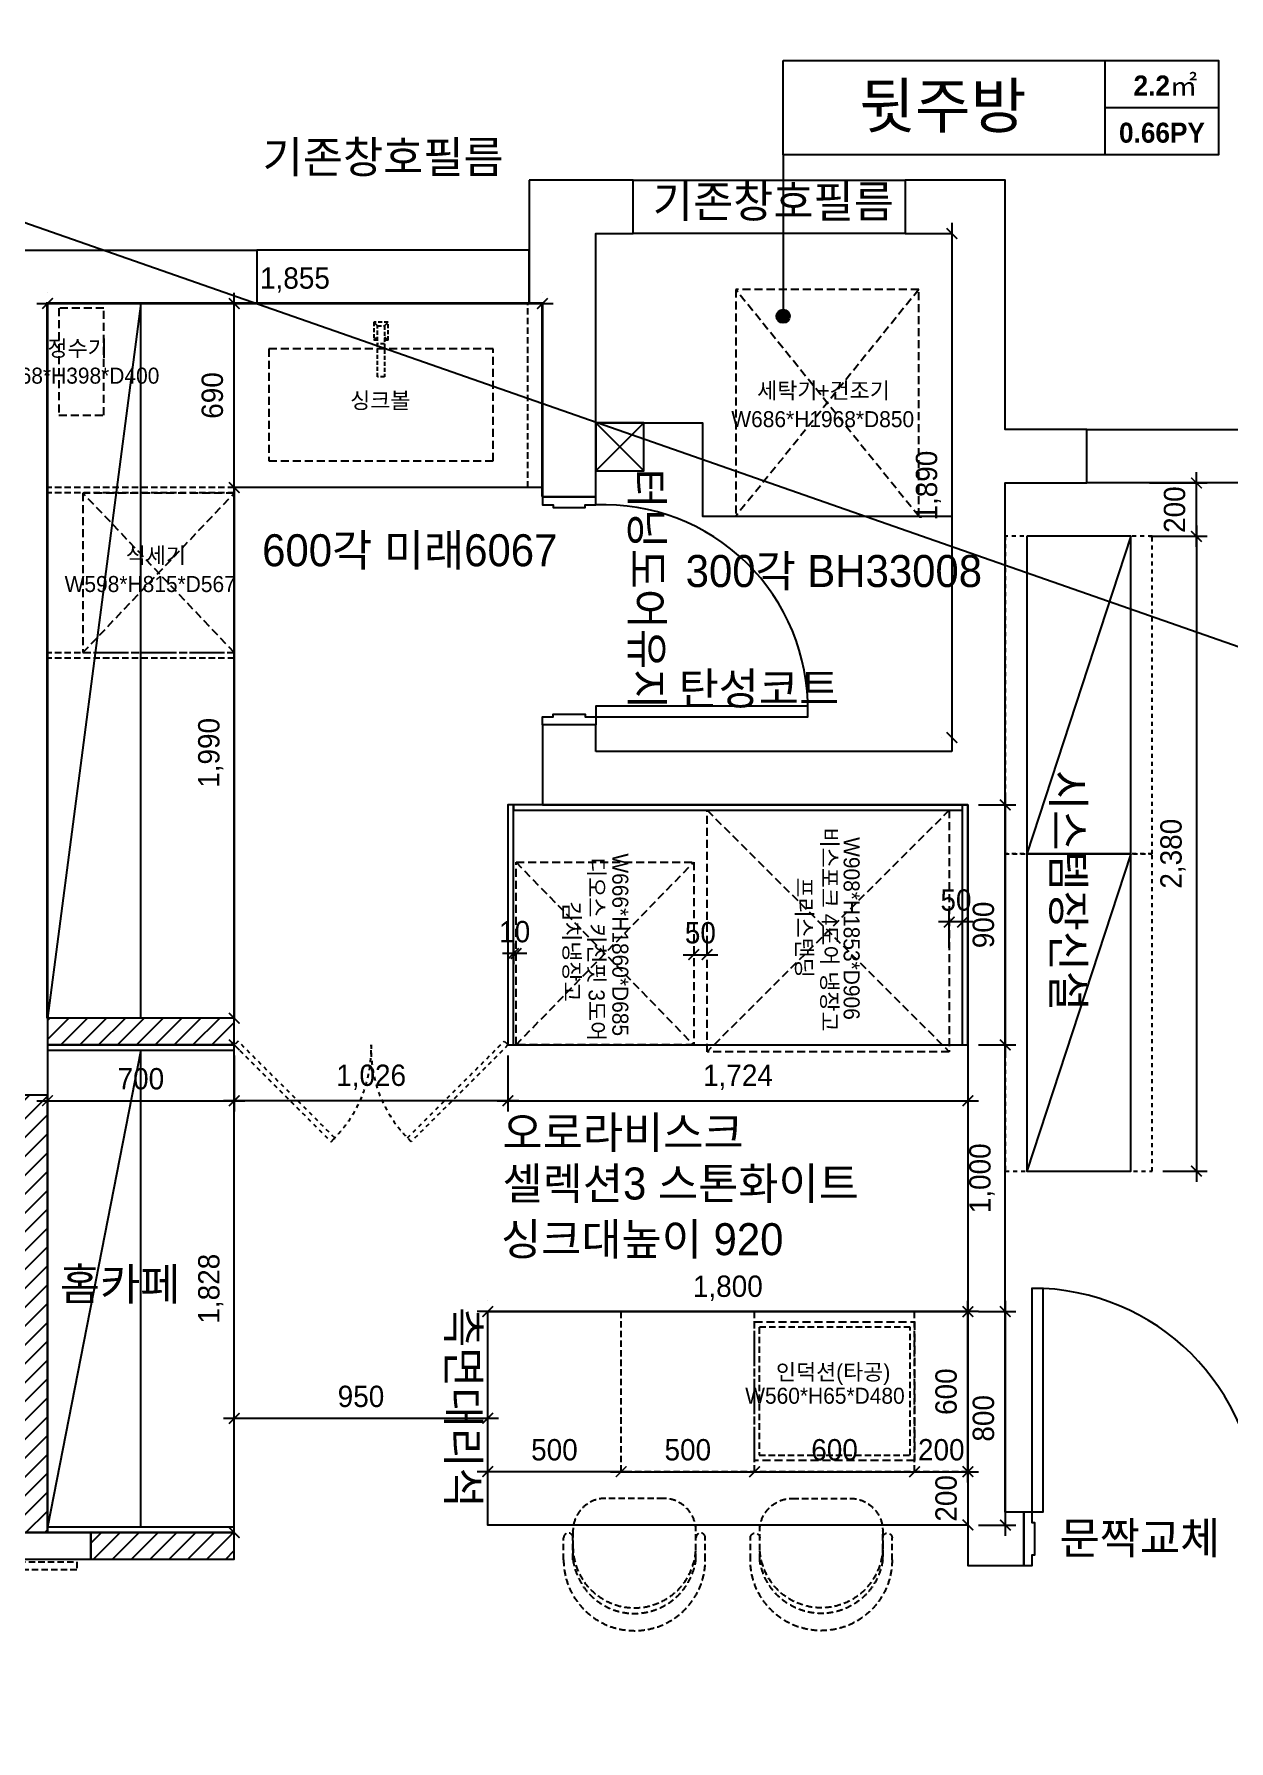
# Model space of a CAD drawing. Header units: millimetres. Extents: x 118028 to 193504, y 42792 to 96100.
# Drawn here: x 151131 to 155609, y 68176 to 74575 of the extents above; entities that cross this region are included whole.
import ezdxf
from ezdxf.enums import TextEntityAlignment as Align

# ---------------------------------------------------------------- set-up
doc = ezdxf.new("R2010")
doc.units = ezdxf.units.MM
doc.header["$LTSCALE"] = 30
doc.header["$PDMODE"] = 3
for name, pattern in [('DASHED', [0.75, 0.5, -0.25]), ('DASHEDX2', [1.5, 1, -0.5]), ('DH-HID2', [1.2, 0.8, -0.4]), ('HID', [2.3, 1.5, -0.8]), ('HID2', [1, 0.5, -0.5])]:
    doc.linetypes.add(name, pattern=pattern)
doc.layers.get('DEFPOINTS').update_dxf_attribs({"color": 248})
for name, color, linetype in [('0-ELC TEXT', 7, 'Continuous'), ('03-TEXT', 3, 'Continuous'), ('03-WAL NEW', 3, 'Continuous'), ('06-FUR', 6, 'Continuous'), ('07-DIM WAL', 5, 'Continuous'), ('2CONTINUOUS', 2, 'Continuous'), ('C-WIN', 4, 'Continuous'), ('CO-DO-FR', 7, 'Continuous'), ('CO-DOOR', 8, 'Continuous'), ('FU-FURM', 251, 'DH-HID2'), ('FUR', 8, 'DASHED'), ('설비', 140, 'Continuous')]:
    doc.layers.add(name, color=color, linetype=linetype)
doc.styles.add('HY 울릉도 L', font='')
doc.styles.add('넥슨고딕', font='NEXONLv1GothicBold.ttf')
doc.styles.add('코레일둥고', font='Korail_Round_Gothic_Medium.ttf')
doc.styles.get('HY 울릉도 L').set_extended_font_data('HY울릉도L')
doc.dimstyles.new('40', dxfattribs={"dimscale": 40, "dimtxt": 2, "dimasz": 1, "dimexe": 1, "dimexo": 1, "dimgap": 1, "dimtad": 1, "dimdec": 0, "dimrnd": 0.05, "dimdsep": 46, "dimlunit": 6, "dimtxsty": 'HY 울릉도 L', "dimblk": 'ARCHTICK', "dimcen": 2.5, "dimdle": 1, "dimclrd": 133, "dimclre": 133, "dimclrt": 30, "dimadec": 0, "dimazin": 0, "dimtfac": 1, "dimtdec": 0, "dimtix": 1, "dimtmove": 2, "dimatfit": 3, "dimldrblk": 'ARCHTICK', "dimfxl": 1, "dimlwd": -1, "dimlwe": -1, "dimarcsym": 0})
pattern_1 = [(45, (-37, -18400), (-35.355339, 35.355339), [])]

# ---------------------------------------------------------------- blocks, each defined once
blk = doc.blocks.new('_ArchTick')
at = {"color": 0, "linetype": 'ByBlock', "const_width": 0.15}
blk.add_lwpolyline([(-0.5, -0.5), (0.5, 0.5)], dxfattribs=at)
blk = doc.blocks.new('*D215')
at = {"layer": '07-DIM WAL', "color": 133, "transparency": 16777216}
for p, q in [((154571.4, 73866.8), (154571.4, 71896.8)), ((154531.4, 73826.8), (154531.4, 73826.8)), ((154531.4, 71936.8), (154531.4, 71936.8))]:
    blk.add_line(p, q, dxfattribs=at)
at = {"layer": 'DEFPOINTS', "color": 0, "transparency": 16777216}
for p in [(154571.4, 73826.8), (154571.4, 71936.8), (154571.4, 71936.8)]:
    blk.add_point(p, dxfattribs=at)
at = {"layer": '07-DIM WAL', "color": 133, "transparency": 16777216, "xscale": 40, "yscale": 40, "zscale": 40}
for p, rotation in [((154571.4, 73826.8), 90), ((154571.4, 71936.8), 270)]:
    blk.add_blockref('_ArchTick', p, dxfattribs=dict(at, rotation=rotation))
at = {"layer": '07-DIM WAL', "color": 30, "transparency": 16777216, "insert": (154483.4, 72881.8), "char_height": 80, "attachment_point": 5, "rotation": 90, "style": 'HY 울릉도 L'}
blk.add_mtext('1,890', dxfattribs=at)
blk = doc.blocks.new('*D244')
at = {"layer": '07-DIM WAL', "color": 133, "transparency": 16777216}
for p, q in [((155311.4, 72891.8), (155527.7, 72891.8)), ((155487.7, 72651.8), (155487.7, 72931.8)), ((155311.4, 72691.8), (155527.7, 72691.8))]:
    blk.add_line(p, q, dxfattribs=at)
at = {"layer": 'DEFPOINTS', "color": 0, "transparency": 16777216}
for p in [(155271.4, 72891.8), (155487.7, 72891.8), (155271.4, 72691.8)]:
    blk.add_point(p, dxfattribs=at)
at = {"layer": '07-DIM WAL', "color": 133, "transparency": 16777216, "xscale": 40, "yscale": 40, "zscale": 40}
for p, rotation in [((155487.7, 72891.8), 270), ((155487.7, 72691.8), 90)]:
    blk.add_blockref('_ArchTick', p, dxfattribs=dict(at, rotation=rotation))
at = {"layer": '07-DIM WAL', "color": 30, "transparency": 16777216, "insert": (155406, 72791.8), "char_height": 80, "attachment_point": 5, "rotation": 90, "style": 'HY 울릉도 L'}
blk.add_mtext('200', dxfattribs=at)
blk = doc.blocks.new('*D278')
at = {"layer": '07-DIM WAL', "color": 133, "transparency": 16777216}
for p, q in [((155487.7, 72731.8), (155487.7, 70271.8)), ((155361.4, 72691.8), (155527.7, 72691.8)), ((155361.4, 70311.8), (155527.7, 70311.8))]:
    blk.add_line(p, q, dxfattribs=at)
at = {"layer": 'DEFPOINTS', "color": 0, "transparency": 16777216}
for p in [(155321.4, 72691.8), (155321.4, 70311.8), (155487.7, 70311.8)]:
    blk.add_point(p, dxfattribs=at)
at = {"layer": '07-DIM WAL', "color": 133, "transparency": 16777216, "xscale": 40, "yscale": 40, "zscale": 40}
for p, rotation in [((155487.7, 72691.8), 90), ((155487.7, 70311.8), 270)]:
    blk.add_blockref('_ArchTick', p, dxfattribs=dict(at, rotation=rotation))
at = {"layer": '07-DIM WAL', "color": 30, "transparency": 16777216, "insert": (155399.7, 71501.8), "char_height": 80, "attachment_point": 5, "rotation": 90, "style": 'HY 울릉도 L'}
blk.add_mtext('2,380', dxfattribs=at)
blk = doc.blocks.new('vusaudeh')
at = {"layer": '2CONTINUOUS'}
for points in [[(152986.4, 92446.8), (152986.4, 91984.8), (153036.4, 91984.8), (153036.4, 91259.8), (153236.4, 91259.8), (153236.4, 92246.8), (153376.4, 92246.8), (153376.4, 92446.8), (152986.4, 92446.8)], [(154771.4, 87452.8), (154771.4, 91311.8), (155076.4, 91311.8), (155076.4, 91511.8), (154771.4, 91511.8), (154771.4, 92446.8), (154396.4, 92446.8), (154396.4, 92246.8), (154571.4, 92246.8), (154571.4, 90304.8)], [(151181.4, 89016.8), (150446.4, 89016.8), (150446.4, 89216.8), (150981.4, 89216.8), (150981.4, 92184.8), (151966.4, 92184.8), (151966.4, 91984.8), (151181.4, 91984.8), (151181.4, 89016.8)], [(153236.4, 90304.8), (153236.4, 90404.8), (153036.4, 90404.8)], [(153036.4, 90404.8), (153036.4, 90104.8), (154631.4, 90104.8), (154631.4, 87252.8), (154841.4, 87252.8)], [(154571.4, 90304.8), (153236.4, 90304.8)], [(154841.4, 87252.8), (154841.4, 87452.8), (154771.4, 87452.8)]]:
    blk.add_lwpolyline(points, dxfattribs=at)
blk.add_lwpolyline([(150683.4, 87276.8), (151343.4, 87276.8), (151343.4, 87376.8), (150683.4, 87376.8)], close=True, dxfattribs=at)
at = {"layer": 'C-WIN'}
for points in [[(153376.4, 92446.8), (154396.4, 92446.8), (154396.4, 92246.8), (153376.4, 92246.8)], [(152986.4, 92184.8), (151966.4, 92184.8), (151966.4, 91984.8), (152986.4, 91984.8)], [(155076.4, 91511.8), (157176.4, 91511.8), (157176.4, 91311.8), (155076.4, 91311.8)]]:
    blk.add_lwpolyline(points, close=True, dxfattribs=at)
at = {"layer": 'CO-DO-FR'}
for points in [[(153236.4, 91259.8), (153036.4, 91259.8), (153036.4, 91229.8), (153076.4, 91229.8), (153076.4, 91219.8), (153196.4, 91219.8), (153196.4, 91229.8), (153236.4, 91229.8), (153236.4, 91259.8)], [(153236.4, 90404.8), (153036.4, 90404.8), (153036.4, 90434.8), (153076.4, 90434.8), (153076.4, 90444.8), (153196.4, 90444.8), (153196.4, 90434.8), (153236.4, 90434.8), (153236.4, 90404.8)], [(154841.4, 87452.8), (154841.4, 87252.8), (154871.4, 87252.8), (154871.4, 87292.8), (154881.4, 87292.8), (154881.4, 87412.8), (154871.4, 87412.8), (154871.4, 87452.8), (154841.4, 87452.8)]]:
    blk.add_lwpolyline(points, close=True, dxfattribs=at)
at = {"layer": 'CO-DOOR'}
for points in [[(154031.4, 90474.8), (153236.4, 90474.8), (153236.4, 90434.8), (154031.4, 90434.8)], [(154911.4, 88292.8), (154911.4, 87452.8), (154871.4, 87452.8), (154871.4, 88292.8)]]:
    blk.add_lwpolyline(points, close=True, dxfattribs=at)
for centre, radius, start, end in [((153265.9, 90464.8), 765.6, 359.25157, 92.20812), ((154872.1, 87448.5), 844.3, 0.29047, 90.04957)]:
    blk.add_arc(centre, radius, start, end, dxfattribs=at)
blk = doc.blocks.new('*D309')
at = {"layer": '07-DIM WAL', "color": 133, "transparency": 16777216}
for p, q in [((151181.4, 73604.8), (151181.4, 73604.8)), ((153036.4, 73604.8), (153036.4, 73604.8)), ((151141.4, 73564.8), (153076.4, 73564.8))]:
    blk.add_line(p, q, dxfattribs=at)
at = {"layer": 'DEFPOINTS', "color": 0, "transparency": 16777216}
for p in [(151181.4, 73564.8), (153036.4, 73564.8), (153036.4, 73564.8)]:
    blk.add_point(p, dxfattribs=at)
at = {"layer": '07-DIM WAL', "color": 133, "transparency": 16777216, "xscale": 40, "yscale": 40, "zscale": 40, "rotation": 180}
blk.add_blockref('_ArchTick', (151181.4, 73564.8), dxfattribs=at)
at = {"layer": '07-DIM WAL', "color": 133, "transparency": 16777216, "xscale": 40, "yscale": 40, "zscale": 40}
blk.add_blockref('_ArchTick', (153036.4, 73564.8), dxfattribs=at)
at = {"layer": '07-DIM WAL', "color": 30, "transparency": 16777216, "insert": (152108.9, 73652.7), "char_height": 80, "attachment_point": 5, "style": 'HY 울릉도 L'}
blk.add_mtext('1,855', dxfattribs=at)
blk = doc.blocks.new('*D312')
at = {"layer": '07-DIM WAL', "color": 133, "transparency": 16777216}
for p, q in [((153653.4, 71141.3), (153653.4, 71163.2)), ((153563.4, 71123.2), (153693.4, 71123.2)), ((153603.4, 71087.3), (153603.4, 71083.2))]:
    blk.add_line(p, q, dxfattribs=at)
at = {"layer": 'DEFPOINTS', "color": 0, "transparency": 16777216}
for p in [(153603.4, 71127.3), (153653.4, 71123.2), (153653.4, 71101.3)]:
    blk.add_point(p, dxfattribs=at)
at = {"layer": '07-DIM WAL', "color": 133, "transparency": 16777216, "xscale": 40, "yscale": 40, "zscale": 40}
blk.add_blockref('_ArchTick', (153603.4, 71123.2), dxfattribs=at)
at = {"layer": '07-DIM WAL', "color": 133, "transparency": 16777216, "xscale": 40, "yscale": 40, "zscale": 40, "rotation": 180}
blk.add_blockref('_ArchTick', (153653.4, 71123.2), dxfattribs=at)
at = {"layer": '07-DIM WAL', "color": 30, "transparency": 16777216, "insert": (153628.4, 71204.9), "char_height": 80, "attachment_point": 5, "style": 'HY 울릉도 L'}
blk.add_mtext('50', dxfattribs=at)
blk = doc.blocks.new('*D313')
at = {"layer": '07-DIM WAL', "color": 133, "transparency": 16777216}
for p, q in [((154561.4, 71148.8), (154561.4, 71285.8)), ((154611.4, 71274.8), (154611.4, 71285.8)), ((154651.4, 71245.8), (154521.4, 71245.8))]:
    blk.add_line(p, q, dxfattribs=at)
at = {"layer": 'DEFPOINTS', "color": 0, "transparency": 16777216}
for p in [(154561.4, 71245.8), (154611.4, 71234.8), (154561.4, 71108.8)]:
    blk.add_point(p, dxfattribs=at)
at = {"layer": '07-DIM WAL', "color": 133, "transparency": 16777216, "xscale": 40, "yscale": 40, "zscale": 40}
blk.add_blockref('_ArchTick', (154561.4, 71245.8), dxfattribs=at)
at = {"layer": '07-DIM WAL', "color": 133, "transparency": 16777216, "xscale": 40, "yscale": 40, "zscale": 40, "rotation": 180}
blk.add_blockref('_ArchTick', (154611.4, 71245.8), dxfattribs=at)
at = {"layer": '07-DIM WAL', "color": 30, "transparency": 16777216, "insert": (154586.4, 71327.6), "char_height": 80, "attachment_point": 5, "style": 'HY 울릉도 L'}
blk.add_mtext('50', dxfattribs=at)
blk = doc.blocks.new('*D314')
at = {"layer": '07-DIM WAL', "color": 133, "transparency": 16777216}
for p, q in [((152927.4, 71165.2), (152927.4, 71087.3)), ((152937.4, 71167.3), (152937.4, 71167.3)), ((152977.4, 71127.3), (152887.4, 71127.3))]:
    blk.add_line(p, q, dxfattribs=at)
at = {"layer": 'DEFPOINTS', "color": 0, "transparency": 16777216}
for p in [(152927.4, 71205.2), (152927.4, 71127.3), (152937.4, 71127.3)]:
    blk.add_point(p, dxfattribs=at)
at = {"layer": '07-DIM WAL', "color": 133, "transparency": 16777216, "xscale": 40, "yscale": 40, "zscale": 40}
blk.add_blockref('_ArchTick', (152927.4, 71127.3), dxfattribs=at)
at = {"layer": '07-DIM WAL', "color": 133, "transparency": 16777216, "xscale": 40, "yscale": 40, "zscale": 40, "rotation": 180}
blk.add_blockref('_ArchTick', (152937.4, 71127.3), dxfattribs=at)
at = {"layer": '07-DIM WAL', "color": 30, "transparency": 16777216, "insert": (152932.4, 71209), "char_height": 80, "attachment_point": 5, "style": 'HY 울릉도 L'}
blk.add_mtext('10', dxfattribs=at)
blk = doc.blocks.new('*D320')
at = {"layer": '07-DIM WAL', "color": 133, "transparency": 16777216}
for p, q in [((153371.4, 69184.8), (152791.4, 69184.8)), ((152831.4, 69224.8), (152831.4, 69224.8)), ((153331.4, 69224.8), (153331.4, 69224.8))]:
    blk.add_line(p, q, dxfattribs=at)
at = {"layer": 'DEFPOINTS', "color": 0, "transparency": 16777216}
for p in [(152831.4, 69184.8), (152831.4, 69184.8), (153331.4, 69184.8)]:
    blk.add_point(p, dxfattribs=at)
at = {"layer": '07-DIM WAL', "color": 133, "transparency": 16777216, "xscale": 40, "yscale": 40, "zscale": 40, "rotation": 180}
blk.add_blockref('_ArchTick', (152831.4, 69184.8), dxfattribs=at)
at = {"layer": '07-DIM WAL', "color": 133, "transparency": 16777216, "xscale": 40, "yscale": 40, "zscale": 40}
blk.add_blockref('_ArchTick', (153331.4, 69184.8), dxfattribs=at)
at = {"layer": '07-DIM WAL', "color": 30, "transparency": 16777216, "insert": (153081.4, 69266.5), "char_height": 80, "attachment_point": 5, "style": 'HY 울릉도 L'}
blk.add_mtext('500', dxfattribs=at)
blk = doc.blocks.new('*D321')
at = {"layer": '07-DIM WAL', "color": 133, "transparency": 16777216}
for p, q in [((153291.4, 69184.8), (153871.4, 69184.8)), ((153331.4, 69224.8), (153331.4, 69224.8)), ((153831.4, 69224.8), (153831.4, 69224.8))]:
    blk.add_line(p, q, dxfattribs=at)
at = {"layer": 'DEFPOINTS', "color": 0, "transparency": 16777216}
for p in [(153331.4, 69184.8), (153831.4, 69184.8), (153831.4, 69184.8)]:
    blk.add_point(p, dxfattribs=at)
at = {"layer": '07-DIM WAL', "color": 133, "transparency": 16777216, "xscale": 40, "yscale": 40, "zscale": 40, "rotation": 180}
blk.add_blockref('_ArchTick', (153331.4, 69184.8), dxfattribs=at)
at = {"layer": '07-DIM WAL', "color": 133, "transparency": 16777216, "xscale": 40, "yscale": 40, "zscale": 40}
blk.add_blockref('_ArchTick', (153831.4, 69184.8), dxfattribs=at)
at = {"layer": '07-DIM WAL', "color": 30, "transparency": 16777216, "insert": (153581.4, 69266.5), "char_height": 80, "attachment_point": 5, "style": 'HY 울릉도 L'}
blk.add_mtext('500', dxfattribs=at)
blk = doc.blocks.new('*D322')
at = {"layer": '07-DIM WAL', "color": 133, "transparency": 16777216}
for p, q in [((153791.4, 69184.8), (154471.4, 69184.8)), ((153831.4, 69224.8), (153831.4, 69224.8)), ((154431.4, 69224.8), (154431.4, 69224.8))]:
    blk.add_line(p, q, dxfattribs=at)
at = {"layer": 'DEFPOINTS', "color": 0, "transparency": 16777216}
for p in [(153831.4, 69184.8), (154431.4, 69184.8), (154431.4, 69184.8)]:
    blk.add_point(p, dxfattribs=at)
at = {"layer": '07-DIM WAL', "color": 133, "transparency": 16777216, "xscale": 40, "yscale": 40, "zscale": 40, "rotation": 180}
blk.add_blockref('_ArchTick', (153831.4, 69184.8), dxfattribs=at)
at = {"layer": '07-DIM WAL', "color": 133, "transparency": 16777216, "xscale": 40, "yscale": 40, "zscale": 40}
blk.add_blockref('_ArchTick', (154431.4, 69184.8), dxfattribs=at)
at = {"layer": '07-DIM WAL', "color": 30, "transparency": 16777216, "insert": (154131.4, 69266.5), "char_height": 80, "attachment_point": 5, "style": 'HY 울릉도 L'}
blk.add_mtext('600', dxfattribs=at)
blk = doc.blocks.new('*D323')
at = {"layer": '07-DIM WAL', "color": 133, "transparency": 16777216}
for p, q in [((154391.4, 69184.8), (154671.4, 69184.8)), ((154431.4, 69224.8), (154431.4, 69224.8)), ((154631.4, 69224.8), (154631.4, 69224.8))]:
    blk.add_line(p, q, dxfattribs=at)
at = {"layer": 'DEFPOINTS', "color": 0, "transparency": 16777216}
for p in [(154431.4, 69184.8), (154631.4, 69184.8), (154631.4, 69184.8)]:
    blk.add_point(p, dxfattribs=at)
at = {"layer": '07-DIM WAL', "color": 133, "transparency": 16777216, "xscale": 40, "yscale": 40, "zscale": 40}
blk.add_blockref('_ArchTick', (154431.4, 69184.8), dxfattribs=at)
at = {"layer": '07-DIM WAL', "color": 133, "transparency": 16777216, "xscale": 40, "yscale": 40, "zscale": 40, "rotation": 180}
blk.add_blockref('_ArchTick', (154631.4, 69184.8), dxfattribs=at)
at = {"layer": '07-DIM WAL', "color": 30, "transparency": 16777216, "insert": (154531.4, 69266.5), "char_height": 80, "attachment_point": 5, "style": 'HY 울릉도 L'}
blk.add_mtext('200', dxfattribs=at)
blk = doc.blocks.new('*D324')
at = {"layer": '07-DIM WAL', "color": 133, "transparency": 16777216}
for p, q in [((154591.4, 69184.8), (154591.4, 69184.8)), ((154631.4, 69224.8), (154631.4, 68944.8)), ((154591.4, 68984.8), (154591.4, 68984.8))]:
    blk.add_line(p, q, dxfattribs=at)
at = {"layer": 'DEFPOINTS', "color": 0, "transparency": 16777216}
for p in [(154631.4, 69184.8), (154631.4, 68984.8), (154631.4, 68984.8)]:
    blk.add_point(p, dxfattribs=at)
at = {"layer": '07-DIM WAL', "color": 133, "transparency": 16777216, "xscale": 40, "yscale": 40, "zscale": 40}
for p, rotation in [((154631.4, 69184.8), 270), ((154631.4, 68984.8), 90)]:
    blk.add_blockref('_ArchTick', p, dxfattribs=dict(at, rotation=rotation))
at = {"layer": '07-DIM WAL', "color": 30, "transparency": 16777216, "insert": (154549.7, 69084.8), "char_height": 80, "attachment_point": 5, "rotation": 90, "style": 'HY 울릉도 L'}
blk.add_mtext('200', dxfattribs=at)
blk = doc.blocks.new('*D325')
at = {"layer": '07-DIM WAL', "color": 133, "transparency": 16777216}
for p, q in [((154631.4, 69144.8), (154631.4, 69824.8)), ((154591.4, 69784.8), (154591.4, 69784.8)), ((154591.4, 69184.8), (154591.4, 69184.8))]:
    blk.add_line(p, q, dxfattribs=at)
at = {"layer": 'DEFPOINTS', "color": 0, "transparency": 16777216}
for p in [(154631.4, 69784.8), (154631.4, 69784.8), (154631.4, 69184.8)]:
    blk.add_point(p, dxfattribs=at)
at = {"layer": '07-DIM WAL', "color": 133, "transparency": 16777216, "xscale": 40, "yscale": 40, "zscale": 40}
for p, rotation in [((154631.4, 69784.8), 90), ((154631.4, 69184.8), 270)]:
    blk.add_blockref('_ArchTick', p, dxfattribs=dict(at, rotation=rotation))
at = {"layer": '07-DIM WAL', "color": 30, "transparency": 16777216, "insert": (154549.7, 69484.8), "char_height": 80, "attachment_point": 5, "rotation": 90, "style": 'HY 울릉도 L'}
blk.add_mtext('600', dxfattribs=at)
blk = doc.blocks.new('*D326')
at = {"layer": '07-DIM WAL', "color": 133, "transparency": 16777216}
for p, q in [((152831.4, 69824.8), (152831.4, 69824.8)), ((154631.4, 69824.8), (154631.4, 69824.8)), ((154671.4, 69784.8), (152791.4, 69784.8))]:
    blk.add_line(p, q, dxfattribs=at)
at = {"layer": 'DEFPOINTS', "color": 0, "transparency": 16777216}
for p in [(152831.4, 69784.8), (152831.4, 69784.8), (154631.4, 69784.8)]:
    blk.add_point(p, dxfattribs=at)
at = {"layer": '07-DIM WAL', "color": 133, "transparency": 16777216, "xscale": 40, "yscale": 40, "zscale": 40, "rotation": 180}
blk.add_blockref('_ArchTick', (152831.4, 69784.8), dxfattribs=at)
at = {"layer": '07-DIM WAL', "color": 133, "transparency": 16777216, "xscale": 40, "yscale": 40, "zscale": 40}
blk.add_blockref('_ArchTick', (154631.4, 69784.8), dxfattribs=at)
at = {"layer": '07-DIM WAL', "color": 30, "transparency": 16777216, "insert": (153731.4, 69872.7), "char_height": 80, "attachment_point": 5, "style": 'HY 울릉도 L'}
blk.add_mtext('1,800', dxfattribs=at)
blk = doc.blocks.new('*D327')
at = {"layer": '07-DIM WAL', "color": 133, "transparency": 16777216}
for p, q in [((154671.4, 71684.8), (154811.4, 71684.8)), ((154771.4, 71724.8), (154771.4, 70744.8)), ((154671.4, 70784.8), (154811.4, 70784.8))]:
    blk.add_line(p, q, dxfattribs=at)
at = {"layer": 'DEFPOINTS', "color": 0, "transparency": 16777216}
for p in [(154631.4, 71684.8), (154631.4, 70784.8), (154771.4, 70784.8)]:
    blk.add_point(p, dxfattribs=at)
at = {"layer": '07-DIM WAL', "color": 133, "transparency": 16777216, "xscale": 40, "yscale": 40, "zscale": 40}
for p, rotation in [((154771.4, 71684.8), 90), ((154771.4, 70784.8), 270)]:
    blk.add_blockref('_ArchTick', p, dxfattribs=dict(at, rotation=rotation))
at = {"layer": '07-DIM WAL', "color": 30, "transparency": 16777216, "insert": (154689.6, 71234.8), "char_height": 80, "attachment_point": 5, "rotation": 90, "style": 'HY 울릉도 L'}
blk.add_mtext('900', dxfattribs=at)
blk = doc.blocks.new('*D328')
at = {"layer": '07-DIM WAL', "color": 133, "transparency": 16777216}
for p, q in [((154771.4, 69824.8), (154771.4, 68944.8)), ((154671.4, 69784.8), (154811.4, 69784.8)), ((154671.4, 68984.8), (154811.4, 68984.8))]:
    blk.add_line(p, q, dxfattribs=at)
at = {"layer": 'DEFPOINTS', "color": 0, "transparency": 16777216}
for p in [(154631.4, 69784.8), (154631.4, 68984.8), (154771.4, 68984.8)]:
    blk.add_point(p, dxfattribs=at)
at = {"layer": '07-DIM WAL', "color": 133, "transparency": 16777216, "xscale": 40, "yscale": 40, "zscale": 40}
for p, rotation in [((154771.4, 69784.8), 90), ((154771.4, 68984.8), 270)]:
    blk.add_blockref('_ArchTick', p, dxfattribs=dict(at, rotation=rotation))
at = {"layer": '07-DIM WAL', "color": 30, "transparency": 16777216, "insert": (154689.6, 69384.8), "char_height": 80, "attachment_point": 5, "rotation": 90, "style": 'HY 울릉도 L'}
blk.add_mtext('800', dxfattribs=at)
blk = doc.blocks.new('*D329')
at = {"layer": '07-DIM WAL', "color": 133, "transparency": 16777216}
for p, q in [((154671.4, 70784.8), (154811.4, 70784.8)), ((154771.4, 69744.8), (154771.4, 70824.8)), ((154671.4, 69784.8), (154811.4, 69784.8))]:
    blk.add_line(p, q, dxfattribs=at)
at = {"layer": 'DEFPOINTS', "color": 0, "transparency": 16777216}
for p in [(154631.4, 70784.8), (154771.4, 70784.8), (154631.4, 69784.8)]:
    blk.add_point(p, dxfattribs=at)
at = {"layer": '07-DIM WAL', "color": 133, "transparency": 16777216, "xscale": 40, "yscale": 40, "zscale": 40}
for p, rotation in [((154771.4, 70784.8), 90), ((154771.4, 69784.8), 270)]:
    blk.add_blockref('_ArchTick', p, dxfattribs=dict(at, rotation=rotation))
at = {"layer": '07-DIM WAL', "color": 30, "transparency": 16777216, "insert": (154683.5, 70284.8), "char_height": 80, "attachment_point": 5, "rotation": 90, "style": 'HY 울릉도 L'}
blk.add_mtext('1,000', dxfattribs=at)
blk = doc.blocks.new('*D330')
at = {"layer": '07-DIM WAL', "color": 133, "transparency": 16777216}
for p, q in [((152907.4, 70744.8), (152907.4, 70535.8)), ((154631.4, 70744.8), (154631.4, 70535.8)), ((152867.4, 70575.8), (154671.4, 70575.8))]:
    blk.add_line(p, q, dxfattribs=at)
at = {"layer": 'DEFPOINTS', "color": 0, "transparency": 16777216}
for p in [(152907.4, 70784.8), (154631.4, 70784.8), (154631.4, 70575.8)]:
    blk.add_point(p, dxfattribs=at)
at = {"layer": '07-DIM WAL', "color": 133, "transparency": 16777216, "xscale": 40, "yscale": 40, "zscale": 40, "rotation": 180}
blk.add_blockref('_ArchTick', (152907.4, 70575.8), dxfattribs=at)
at = {"layer": '07-DIM WAL', "color": 133, "transparency": 16777216, "xscale": 40, "yscale": 40, "zscale": 40}
blk.add_blockref('_ArchTick', (154631.4, 70575.8), dxfattribs=at)
at = {"layer": '07-DIM WAL', "color": 30, "transparency": 16777216, "insert": (153769.4, 70663.7), "char_height": 80, "attachment_point": 5, "style": 'HY 울릉도 L'}
blk.add_mtext('1,724', dxfattribs=at)
blk = doc.blocks.new('*D331')
at = {"layer": '07-DIM WAL', "color": 133, "transparency": 16777216}
for p, q in [((151881.4, 70744.8), (151881.4, 70535.8)), ((152907.4, 70744.8), (152907.4, 70535.8)), ((152947.4, 70575.8), (151841.4, 70575.8))]:
    blk.add_line(p, q, dxfattribs=at)
at = {"layer": 'DEFPOINTS', "color": 0, "transparency": 16777216}
for p in [(151881.4, 70784.8), (152907.4, 70784.8), (151881.4, 70575.8)]:
    blk.add_point(p, dxfattribs=at)
at = {"layer": '07-DIM WAL', "color": 133, "transparency": 16777216, "xscale": 40, "yscale": 40, "zscale": 40, "rotation": 180}
blk.add_blockref('_ArchTick', (151881.4, 70575.8), dxfattribs=at)
at = {"layer": '07-DIM WAL', "color": 133, "transparency": 16777216, "xscale": 40, "yscale": 40, "zscale": 40}
blk.add_blockref('_ArchTick', (152907.4, 70575.8), dxfattribs=at)
at = {"layer": '07-DIM WAL', "color": 30, "transparency": 16777216, "insert": (152394.4, 70663.7), "char_height": 80, "attachment_point": 5, "style": 'HY 울릉도 L'}
blk.add_mtext('1,026', dxfattribs=at)
blk = doc.blocks.new('*D332')
at = {"layer": '07-DIM WAL', "color": 133, "transparency": 16777216}
for p, q in [((151181.4, 70744.8), (151181.4, 70535.8)), ((151881.4, 70744.8), (151881.4, 70535.8)), ((151141.4, 70575.8), (151921.4, 70575.8))]:
    blk.add_line(p, q, dxfattribs=at)
at = {"layer": 'DEFPOINTS', "color": 0, "transparency": 16777216}
for p in [(151181.4, 70784.8), (151881.4, 70784.8), (151881.4, 70575.8)]:
    blk.add_point(p, dxfattribs=at)
at = {"layer": '07-DIM WAL', "color": 133, "transparency": 16777216, "xscale": 40, "yscale": 40, "zscale": 40, "rotation": 180}
blk.add_blockref('_ArchTick', (151181.4, 70575.8), dxfattribs=at)
at = {"layer": '07-DIM WAL', "color": 133, "transparency": 16777216, "xscale": 40, "yscale": 40, "zscale": 40}
blk.add_blockref('_ArchTick', (151881.4, 70575.8), dxfattribs=at)
at = {"layer": '07-DIM WAL', "color": 30, "transparency": 16777216, "insert": (151531.4, 70657.5), "char_height": 80, "attachment_point": 5, "style": 'HY 울릉도 L'}
blk.add_mtext('700', dxfattribs=at)
blk = doc.blocks.new('*D333')
at = {"layer": '07-DIM WAL', "color": 133, "transparency": 16777216}
for p, q in [((152871.4, 69384.8), (151841.4, 69384.8)), ((151881.4, 69424.8), (151881.4, 69424.8)), ((152831.4, 69424.8), (152831.4, 69424.8))]:
    blk.add_line(p, q, dxfattribs=at)
at = {"layer": 'DEFPOINTS', "color": 0, "transparency": 16777216}
for p in [(151881.4, 69384.8), (151881.4, 69384.8), (152831.4, 69384.8)]:
    blk.add_point(p, dxfattribs=at)
at = {"layer": '07-DIM WAL', "color": 133, "transparency": 16777216, "xscale": 40, "yscale": 40, "zscale": 40, "rotation": 180}
blk.add_blockref('_ArchTick', (151881.4, 69384.8), dxfattribs=at)
at = {"layer": '07-DIM WAL', "color": 133, "transparency": 16777216, "xscale": 40, "yscale": 40, "zscale": 40}
blk.add_blockref('_ArchTick', (152831.4, 69384.8), dxfattribs=at)
at = {"layer": '07-DIM WAL', "color": 30, "transparency": 16777216, "insert": (152356.4, 69466.6), "char_height": 80, "attachment_point": 5, "style": 'HY 울릉도 L'}
blk.add_mtext('950', dxfattribs=at)
blk = doc.blocks.new('*D334')
at = {"layer": '07-DIM WAL', "color": 133, "transparency": 16777216}
for p, q in [((151841.4, 70784.8), (151841.4, 70784.8)), ((151881.4, 68916.8), (151881.4, 70824.8)), ((151841.4, 68956.8), (151841.4, 68956.8))]:
    blk.add_line(p, q, dxfattribs=at)
at = {"layer": 'DEFPOINTS', "color": 0, "transparency": 16777216}
for p in [(151881.4, 70784.8), (151881.4, 70784.8), (151881.4, 68956.8)]:
    blk.add_point(p, dxfattribs=at)
at = {"layer": '07-DIM WAL', "color": 133, "transparency": 16777216, "xscale": 40, "yscale": 40, "zscale": 40}
for p, rotation in [((151881.4, 70784.8), 90), ((151881.4, 68956.8), 270)]:
    blk.add_blockref('_ArchTick', p, dxfattribs=dict(at, rotation=rotation))
at = {"layer": '07-DIM WAL', "color": 30, "transparency": 16777216, "insert": (151793.5, 69870.8), "char_height": 80, "attachment_point": 5, "rotation": 90, "style": 'HY 울릉도 L'}
blk.add_mtext('1,828', dxfattribs=at)
blk = doc.blocks.new('*D335')
at = {"layer": '06-FUR', "color": 133, "transparency": 16777216}
for p, q in [((151881.4, 70844.8), (151881.4, 72914.8)), ((151841.4, 72874.8), (151841.4, 72874.8)), ((151841.4, 70884.8), (151841.4, 70884.8))]:
    blk.add_line(p, q, dxfattribs=at)
at = {"layer": 'DEFPOINTS', "color": 0, "transparency": 16777216}
for p in [(151881.4, 72874.8), (151881.4, 72874.8), (151881.4, 70884.8)]:
    blk.add_point(p, dxfattribs=at)
at = {"layer": '06-FUR', "color": 133, "transparency": 16777216, "xscale": 40, "yscale": 40, "zscale": 40}
for p, rotation in [((151881.4, 72874.8), 90), ((151881.4, 70884.8), 270)]:
    blk.add_blockref('_ArchTick', p, dxfattribs=dict(at, rotation=rotation))
at = {"layer": '06-FUR', "color": 30, "transparency": 16777216, "insert": (151793.4, 71879.8), "char_height": 80, "attachment_point": 5, "rotation": 90, "style": 'HY 울릉도 L'}
blk.add_mtext('1,990', dxfattribs=at)
blk = doc.blocks.new('*D336')
at = {"layer": '07-DIM WAL', "color": 133, "transparency": 16777216}
for p, q in [((151881.4, 72834.8), (151881.4, 73604.8)), ((151841.4, 73564.8), (151841.4, 73564.8)), ((151841.4, 72874.8), (151841.4, 72874.8))]:
    blk.add_line(p, q, dxfattribs=at)
at = {"layer": 'DEFPOINTS', "color": 0, "transparency": 16777216}
for p in [(151881.4, 73564.8), (151881.4, 73564.8), (151881.4, 72874.8)]:
    blk.add_point(p, dxfattribs=at)
at = {"layer": '07-DIM WAL', "color": 133, "transparency": 16777216, "xscale": 40, "yscale": 40, "zscale": 40}
for p, rotation in [((151881.4, 73564.8), 90), ((151881.4, 72874.8), 270)]:
    blk.add_blockref('_ArchTick', p, dxfattribs=dict(at, rotation=rotation))
at = {"layer": '07-DIM WAL', "color": 30, "transparency": 16777216, "insert": (151799.6, 73219.8), "char_height": 80, "attachment_point": 5, "rotation": 90, "style": 'HY 울릉도 L'}
blk.add_mtext('690', dxfattribs=at)
blk = doc.blocks.new('F-125')
at = {"layer": 'FU-FURM'}
for p, q in [((-265.6, 230.6), (-265.6, 147.8)), ((-230.5, 230.5), (-230.5, 122.2)), ((230.5, 122.2), (230.5, 230.5)), ((230.5, 230.5), (230.5, 122.2)), ((265.5, 230.6), (265.5, 147.8)), ((-108.3, 0), (108.3, 0))]:
    blk.add_line(p, q, dxfattribs=at)
for centre, radius, start, end in [((0, 230.5), 265.6, 0.02458, 179.97542), ((0, 198.7), 232.7, 7.86778, 172.10396), ((0, 180), 230.5, 359.92131, 180.07869), ((-248, 147.7), 17.5, 179.91435, 0.08565), ((248, 147.7), 17.5, 179.91435, 0.08565), ((-108.3, 122.2), 122.2, 180, 269.99994), ((108.3, 122.2), 122.2, 270, 359.99995)]:
    blk.add_arc(centre, radius, start, end, dxfattribs=at)

msp = doc.modelspace()

# ---------------------------------------------------------------- hatches: boundary and pattern name
at = {"layer": '0-ELC TEXT'}
h = msp.add_hatch(color=256, dxfattribs=at)
h.dxf.hatch_style = 1
edge = h.paths.add_edge_path()
edge.add_arc((153938.5, 73516.6), 25, -180, 180, ccw=False)
at = {"layer": '03-WAL NEW'}
h = msp.add_hatch(dxfattribs=at)
h.set_pattern_fill('_USER', color=256, scale=50, angle=45, pattern_type=0)
h.set_pattern_definition(pattern_1)
h.paths.add_polyline_path([(151881.4, 70884.8), (151181.4, 70884.8), (151181.4, 70784.8), (151881.4, 70784.8)])
h = msp.add_hatch(dxfattribs=at)
h.set_pattern_fill('_USER', color=256, scale=50, angle=45, pattern_type=0)
h.set_pattern_definition(pattern_1)
h.paths.add_polyline_path([(151181.4, 68956.8), (151181.4, 70596.8), (151081.4, 70596.8), (151081.4, 68971.8), (150390.9, 68971.8), (150390.9, 68856.8), (150683.4, 68856.8), (150683.4, 68956.8)])
h.paths.add_polyline_path([(149345.2, 69704.6), (149345.2, 69925.9), (150597.7, 69925.9), (150597.7, 69704.6)], flags=9)
h.paths.add_polyline_path([(149825.3, 69135.3), (150056.5, 69135.3), (150056.5, 68971.8), (149825.3, 68971.8)], flags=9)
h.paths.add_polyline_path([(149369.9, 70353.9), (149369.9, 70584.7), (150548.4, 70584.7), (150548.4, 70353.9)], flags=9)
h = msp.add_hatch(dxfattribs=at)
h.set_pattern_fill('_USER', color=256, scale=50, angle=45, pattern_type=0)
h.set_pattern_definition(pattern_1)
h.paths.add_polyline_path([(151343.4, 68856.8), (151881.4, 68856.8), (151881.4, 68956.8), (151343.4, 68956.8)])

# ---------------------------------------------------------------- linework, layer by layer
for p, q in [((153236.4, 73116.8), (153416.4, 72936.8)), ((153236.4, 72936.8), (153416.4, 73116.8))]:
    msp.add_line(p, q)
msp.add_lwpolyline([(153236.4, 72936.8), (153416.4, 72936.8), (153416.4, 73116.8), (153236.4, 73116.8)], close=True)
msp.add_lwpolyline([(153236.4, 73116.8), (153636.4, 73116.8), (153636.4, 72766.8), (154571.4, 72766.8)])
at = {"layer": '0-ELC TEXT'}
for p, q in [((155145.7, 74122.5), (155145.7, 74476.3)), ((155145.7, 74299.4), (155570.4, 74299.4)), ((153938.5, 74122.5), (153938.5, 73516.6))]:
    msp.add_line(p, q, dxfattribs=at)
msp.add_lwpolyline([(153938.5, 74476.3), (155570.4, 74476.3), (155570.4, 74122.5), (153938.5, 74122.5)], close=True, dxfattribs=at)
msp.add_circle((153938.5, 73516.6), 25, dxfattribs=at)
at = {"layer": '03-WAL NEW'}
for points in [[(151881.4, 70884.8), (151181.4, 70884.8), (151181.4, 70784.8), (151881.4, 70784.8)], [(151181.4, 68956.8), (151181.4, 70596.8), (151081.4, 70596.8), (151081.4, 68971.8), (150390.9, 68971.8), (150390.9, 68856.8), (150683.4, 68856.8), (150683.4, 68956.8)], [(151343.4, 68856.8), (151881.4, 68856.8), (151881.4, 68956.8), (151343.4, 68956.8)]]:
    msp.add_lwpolyline(points, close=True, dxfattribs=at)
at = {"layer": '06-FUR', "color": 7, "linetype": 'DASHEDX2'}
for p, q in [((154446.9, 73616.8), (153760.9, 72766.8)), ((154446.9, 72766.8), (153760.9, 73616.8)), ((151314.4, 72255.8), (151881.4, 72853.8)), ((151881.4, 72255.8), (151314.4, 72853.8)), ((154561.4, 71664.8), (153653.4, 70758.8)), ((153653.4, 71664.8), (154561.4, 70758.8)), ((152937.4, 70784.8), (153603.4, 71469.8)), ((152937.4, 71469.8), (153603.4, 70784.8))]:
    msp.add_line(p, q, dxfattribs=at)
at = {"layer": '06-FUR'}
for p, q in [((155241.4, 72691.8), (154851.4, 71501.8)), ((152927.4, 70784.8), (152927.4, 71684.8)), ((154611.4, 70784.8), (154611.4, 71684.8)), ((155241.4, 71501.8), (154851.4, 70311.8))]:
    msp.add_line(p, q, dxfattribs=at)
at = {"layer": '06-FUR', "color": 7, "linetype": 'DASHEDX2'}
for points in [[(154446.9, 73616.8), (153760.9, 73616.8), (153760.9, 72766.8), (154446.9, 72766.8)], [(151224.4, 73146.6), (151392.4, 73146.6), (151392.4, 73546.6), (151224.4, 73546.6)], [(152011.4, 72974.8), (152851.4, 72974.8), (152851.4, 73394.8), (152011.4, 73394.8)], [(151881.4, 72255.8), (151881.4, 72853.8), (151314.4, 72853.8), (151314.4, 72255.8)], [(154561.4, 70758.8), (153653.4, 70758.8), (153653.4, 71664.8), (154561.4, 71664.8)], [(153603.4, 71469.8), (153603.4, 70784.8), (152937.4, 70784.8), (152937.4, 71469.8)], [(154431.4, 69226.2), (153831.4, 69226.2), (153831.4, 69746.2), (154431.4, 69746.2)]]:
    msp.add_lwpolyline(points, close=True, dxfattribs=at)
at = {"layer": '06-FUR'}
for points in [[(151531.4, 70884.8), (151531.4, 73564.8), (151181.4, 70884.8)], [(153036.4, 73564.8), (153036.4, 72874.8), (151881.4, 72874.8), (151881.4, 70884.8), (151181.4, 70884.8), (151181.4, 73564.8), (153036.4, 73564.8)], [(151531.4, 68976.8), (151531.4, 70764.8), (151181.4, 68976.8)]]:
    msp.add_lwpolyline(points, dxfattribs=at)
at = {"layer": '06-FUR', "linetype": 'HID2'}
for points in [[(154771.4, 72691.8), (154771.4, 71501.8), (155321.4, 71501.8), (155321.4, 72691.8)], [(154771.4, 71501.8), (154771.4, 70311.8), (155321.4, 70311.8), (155321.4, 71501.8)]]:
    msp.add_lwpolyline(points, close=True, dxfattribs=at)
at = {"layer": '06-FUR'}
for points in [[(154851.4, 72691.8), (154851.4, 71501.8), (155241.4, 71501.8), (155241.4, 72691.8)], [(152907.4, 70784.8), (154631.4, 70784.8), (154631.4, 71684.8), (152907.4, 71684.8)], [(152927.4, 71664.8), (154611.4, 71664.8), (154611.4, 71684.8), (152927.4, 71684.8)], [(154851.4, 71501.8), (154851.4, 70311.8), (155241.4, 70311.8), (155241.4, 71501.8)], [(151881.4, 70784.8), (151181.4, 70784.8), (151181.4, 68956.8), (151881.4, 68956.8)], [(151181.4, 70764.8), (151881.4, 70764.8), (151881.4, 70784.8), (151181.4, 70784.8)], [(154631.4, 68984.8), (152831.4, 68984.8), (152831.4, 69784.8), (154631.4, 69784.8)], [(151181.4, 68956.8), (151881.4, 68956.8), (151881.4, 68976.8), (151181.4, 68976.8)]]:
    msp.add_lwpolyline(points, close=True, dxfattribs=at)
at = {"layer": '06-FUR', "linetype": 'HID2'}
for points in [[(151881.4, 70784.8), (152244.1, 70422.1), (152258.3, 70436.2), (151895.5, 70798.9), (151881.4, 70784.8)], [(152907.4, 70784.8), (152544.6, 70422.1), (152530.5, 70436.2), (152893.2, 70798.9), (152907.4, 70784.8)]]:
    msp.add_lwpolyline(points, dxfattribs=at)
for centre, start, end in [((151917.1, 70770.3), 314.40001, 1.74375), ((152871.6, 70770.3), 178.25625, 225.59999)]:
    msp.add_arc(centre, 477.5, start, end, dxfattribs=at)
at = {"layer": '07-DIM WAL'}
msp.add_line((141904.4, 77080.3), (192904.4, 59260.3), dxfattribs=at)
at = {"layer": 'CO-DOOR', "color": 251, "linetype": 'DH-HID2'}
msp.add_lwpolyline([(150390.9, 68846.8), (151290.9, 68846.8), (151290.9, 68816.8), (150390.9, 68816.8)], close=True, dxfattribs=at)
at = {"layer": 'FU-FURM'}
for p, q in [((151881.4, 72874.8), (151881.4, 73564.8)), ((152981.4, 72874.8), (152981.4, 73564.8)), ((151881.4, 72874.8), (151181.4, 72874.8)), ((151881.4, 72854.8), (151181.4, 72854.8)), ((151881.4, 72254.8), (151181.4, 72254.8)), ((151881.4, 72234.8), (151181.4, 72234.8)), ((153331.4, 69184.8), (153331.4, 69784.8)), ((153831.4, 69184.8), (153831.4, 69784.8)), ((154431.4, 69184.8), (154431.4, 69784.8)), ((154631.4, 69184.8), (152831.4, 69184.8))]:
    msp.add_line(p, q, dxfattribs=at)
msp.add_lwpolyline([(154414.4, 69726.2), (153848.4, 69726.2), (153848.4, 69246.2), (154414.4, 69246.2)], close=True, dxfattribs=at)
at = {"layer": 'FUR'}
for p, q in [((152417.8, 73481.2), (152404.1, 73494.8)), ((152445, 73481.2), (152458.6, 73494.8)), ((152404.1, 73426.6), (152417.8, 73440.3)), ((152417.8, 73426.6), (152404.1, 73426.6)), ((152445, 73413), (152417.8, 73413)), ((152445, 73440.3), (152458.6, 73426.6)), ((152458.6, 73426.6), (152445, 73426.6))]:
    msp.add_line(p, q, dxfattribs=at)
msp.add_lwpolyline([(152458.6, 73426.6), (152458.6, 73494.8), (152404.1, 73494.8), (152404.1, 73426.6)], dxfattribs=at)
msp.add_lwpolyline([(152445, 73481.2), (152445, 73290.3), (152417.8, 73290.3), (152417.8, 73481.2)], close=True, dxfattribs=at)
at = {"layer": '설비', "color": 140, "linetype": 'HID', "const_width": 10}
msp.add_lwpolyline([(153036.4, 72839.8), (153036.4, 73564.8), (151181.4, 73564.8), (151181.4, 70884.8)], dxfattribs=at)

# ---------------------------------------------------------------- block references
msp.add_blockref('vusaudeh', (0, -18420))
at = {"layer": 'FU-FURM', "rotation": 180}
msp.add_blockref('F-125', (153381.4, 69084.8), dxfattribs=at)
at = {"layer": 'FU-FURM', "xscale": -1, "rotation": 180}
msp.add_blockref('F-125', (154081.4, 69084.8), dxfattribs=at)

# ---------------------------------------------------------------- texts
at = {"layer": '0-ELC TEXT', "style": '코레일둥고'}
for s, height, p in [('기존창호필름', 120, (151987.6, 74053.6)), ('기존창호필름', 120, (153450.2, 73886.8)), ('정수기', 60, (151181.4, 73366.6)), ('W468*H398*D400', 60, (150959.3, 73264.1)), ('세탁기+건조기', 60, (153841.1, 73208.5)), ('싱크볼', 60, (152315.8, 73170.9)), ('W686*H1968*D850', 60, (153744.5, 73101)), ('식세기', 60, (151474.6, 72590)), ('W598*H815*D567', 60, (151245.7, 72482.9)), ('탄성코트', 120, (153546.6, 72061)), ('싱크대높이 920', 120, (152881.3, 69996.5)), ('홈카페', 120, (151227.9, 69827.9)), ('인덕션(타공)', 60, (153911.6, 69528.4)), ('W560*H65*D480', 60, (153796.5, 69439.5)), ('문짝교체', 120, (154974.9, 68876.1))]:
    msp.add_text(s, height=height, dxfattribs=at).set_placement(p)
for s, height, p in [('터닝도어유지', 120, (153368.3, 72946.6)), ('시스템장신설', 120, (154947.5, 71815.3)), ('비스포크 4도어 냉장고', 60, (154082.7, 71599.6)), ('W908*H1853*D906', 60, (154165.4, 71564)), ('디오스 키친핏 3도어', 60, (153209.6, 71488.6)), ('W666*H1860*D685', 60, (153298.4, 71503.1)), ('프리스탠딩', 60, (153988.4, 71412.6)), ('김치냉장고', 60, (153116.6, 71323.5))]:
    msp.add_text(s, height=height, rotation=270, dxfattribs=at).set_placement(p)
at = {"layer": '03-TEXT'}
for s, height, style, p in [('2.2㎡', 75, '넥슨고딕', (155371.4, 74344.5)), ('뒷주방', 166.67, '코레일둥고', (154537.1, 74222.8)), ('0.66PY', 75, '넥슨고딕', (155358.5, 74167.6))]:
    msp.add_text(s, height=height, dxfattribs=dict(at, style=style)).set_placement(p, align=Align.CENTER)
at = {"layer": '설비', "color": 140, "style": '코레일둥고'}
for s, p in [('600각 미래6067', (151986, 72579.5)), ('300각 BH33008', (153573.4, 72501.6)), ('오로라비스크', (152886.8, 70396.4)), ('셀렉션3 스톤화이트', (152886.8, 70205.2))]:
    msp.add_text(s, height=120, dxfattribs=at).set_placement(p)
msp.add_text('측면대리석', height=120, rotation=270, dxfattribs=at).set_placement((152680, 69802.3))

# ---------------------------------------------------------------- dimensions: what is measured, and where the dimension line sits
at = {"layer": '06-FUR'}
dim = msp.add_linear_dim(base=(151881.4, 72874.8), p1=(151881.4, 70884.8), p2=(151881.4, 72874.8), angle=90, dimstyle='40', dxfattribs=at)
dim.commit()
dim.dimension.update_dxf_attribs({"geometry": '*D335', "text_midpoint": (151793.4, 71879.8)})
at = {"layer": '07-DIM WAL'}
for base, p1, p2, picture, middle in [((154571.4, 71936.8), (154571.4, 73826.8), (154571.4, 71936.8), '*D215', (154483.4, 72881.8)), ((155487.7, 72891.8), (155271.4, 72691.8), (155271.4, 72891.8), '*D244', (155406, 72791.8))]:
    dim = msp.add_linear_dim(base=base, p1=p1, p2=p2, angle=90, dimstyle='40', override={"dimtfill": 0}, dxfattribs=at)
    dim.commit()
    dim.dimension.update_dxf_attribs({"geometry": picture, "text_midpoint": middle})
for base, p1, p2, picture, middle in [((153036.4, 73564.8), (151181.4, 73564.8), (153036.4, 73564.8), '*D309', (152108.9, 73652.7)), ((151881.4, 70575.8), (151181.4, 70784.8), (151881.4, 70784.8), '*D332', (151531.4, 70657.5)), ((151881.4, 70575.8), (152907.4, 70784.8), (151881.4, 70784.8), '*D331', (152394.4, 70663.7)), ((154631.4, 70575.8), (152907.4, 70784.8), (154631.4, 70784.8), '*D330', (153769.4, 70663.7)), ((152831.4, 69784.8), (154631.4, 69784.8), (152831.4, 69784.8), '*D326', (153731.4, 69872.7)), ((151881.4, 69384.8), (152831.4, 69384.8), (151881.4, 69384.8), '*D333', (152356.4, 69466.6)), ((152831.4, 69184.8), (153331.4, 69184.8), (152831.4, 69184.8), '*D320', (153081.4, 69266.5)), ((153831.4, 69184.8), (153331.4, 69184.8), (153831.4, 69184.8), '*D321', (153581.4, 69266.5)), ((154431.4, 69184.8), (153831.4, 69184.8), (154431.4, 69184.8), '*D322', (154131.4, 69266.5)), ((154631.4, 69184.8), (154431.4, 69184.8), (154631.4, 69184.8), '*D323', (154531.4, 69266.5))]:
    dim = msp.add_linear_dim(base=base, p1=p1, p2=p2, dimstyle='40', dxfattribs=at)
    dim.commit()
    dim.dimension.update_dxf_attribs({"geometry": picture, "text_midpoint": middle})
for base, p1, p2, angle, picture, middle in [((151881.4, 73564.8), (151881.4, 72874.8), (151881.4, 73564.8), 90, '*D336', (151799.6, 73219.8)), ((155487.7, 70311.8), (155321.4, 72691.8), (155321.4, 70311.8), 90, '*D278', (155399.7, 71501.8)), ((154771.4, 70784.8), (154631.4, 71684.8), (154631.4, 70784.8), 90, '*D327', (154689.6, 71234.8)), ((154561.4, 71245.8), (154611.4, 71234.8), (154561.4, 71108.8), 180, '*D313', (154586.4, 71327.6)), ((152927.4, 71127.3), (152937.4, 71127.3), (152927.4, 71205.2), 180, '*D314', (152932.4, 71209)), ((153653.4, 71123.2), (153603.4, 71127.3), (153653.4, 71101.3), 180, '*D312', (153628.4, 71204.9)), ((151881.4, 70784.8), (151881.4, 68956.8), (151881.4, 70784.8), 90, '*D334', (151793.5, 69870.8)), ((154771.4, 70784.8), (154631.4, 69784.8), (154631.4, 70784.8), 90, '*D329', (154683.5, 70284.8)), ((154631.4, 69784.8), (154631.4, 69184.8), (154631.4, 69784.8), 90, '*D325', (154549.7, 69484.8)), ((154771.4, 68984.8), (154631.4, 69784.8), (154631.4, 68984.8), 90, '*D328', (154689.6, 69384.8)), ((154631.4, 68984.8), (154631.4, 69184.8), (154631.4, 68984.8), 90, '*D324', (154549.7, 69084.8))]:
    dim = msp.add_linear_dim(base=base, p1=p1, p2=p2, angle=angle, dimstyle='40', dxfattribs=at)
    dim.commit()
    dim.dimension.update_dxf_attribs({"geometry": picture, "text_midpoint": middle})

doc.saveas('drawing.dxf')
